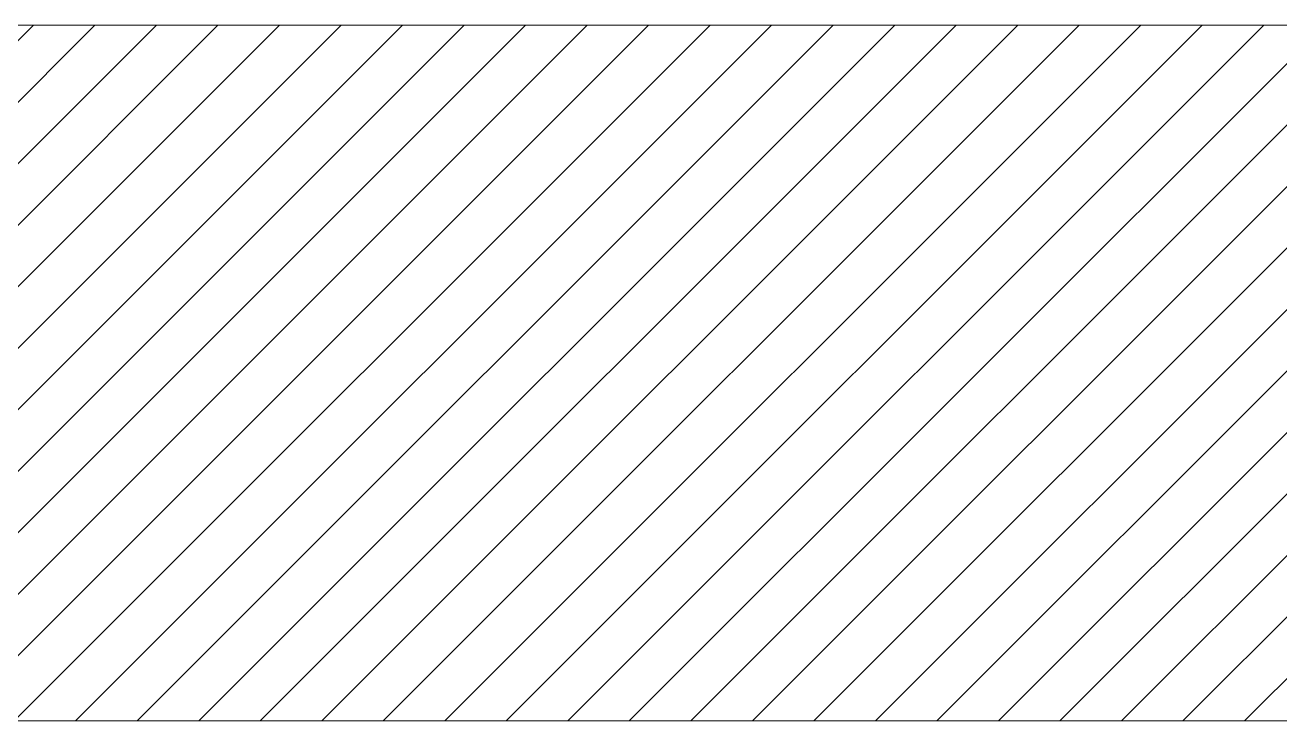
# Model space of a CAD drawing. Extents: x 105 to 1195, y -174 to 82.
# Drawn here: x 165.53 to 176.35, y -32.63 to -26.63 of the extents above; entities that cross this region are included whole.
import ezdxf

# ---------------------------------------------------------------- set-up
doc = ezdxf.new("R2010")
doc.units = 0
doc.header["$MEASUREMENT"] = 0
doc.linetypes.add('AUSGEZOGEN', pattern=[0])
doc.layers.get('0').update_dxf_attribs({"linetype": 'AUSGEZOGEN'})
doc.layers.add('BL', color=3, linetype='Continuous')

# ---------------------------------------------------------------- blocks, each defined once
blk = doc.blocks.new('0')
at = {"lineweight": 5}
for p, q in [((86, 6), (0, 6)), ((86, 0), (0, 0))]:
    blk.add_line(p, q, dxfattribs=at)

msp = doc.modelspace()

# ---------------------------------------------------------------- hatches: boundary and pattern name
at = {"layer": 'BL', "lineweight": 5}
h = msp.add_hatch(dxfattribs=at)
h.set_pattern_fill('ANSI31', color=6, scale=3, style=0)
h.set_pattern_definition([(45, (10.3972, 393.03423), (-0.26516504, 0.26516504), [])])
h.paths.add_polyline_path([(230.927, -32.634), (230.927, -26.634), (144.727, -26.634), (144.727, -32.634)])

# ---------------------------------------------------------------- linework, layer by layer
at = {"layer": 'BL', "color": 6, "lineweight": 5}
for p, q in [((230.927, -26.634), (144.727, -26.634)), ((230.927, -32.634), (144.727, -32.634))]:
    msp.add_line(p, q, dxfattribs=at)

# ---------------------------------------------------------------- block references
msp.add_blockref('0', (144.827, -32.634))

doc.saveas('drawing.dxf')
